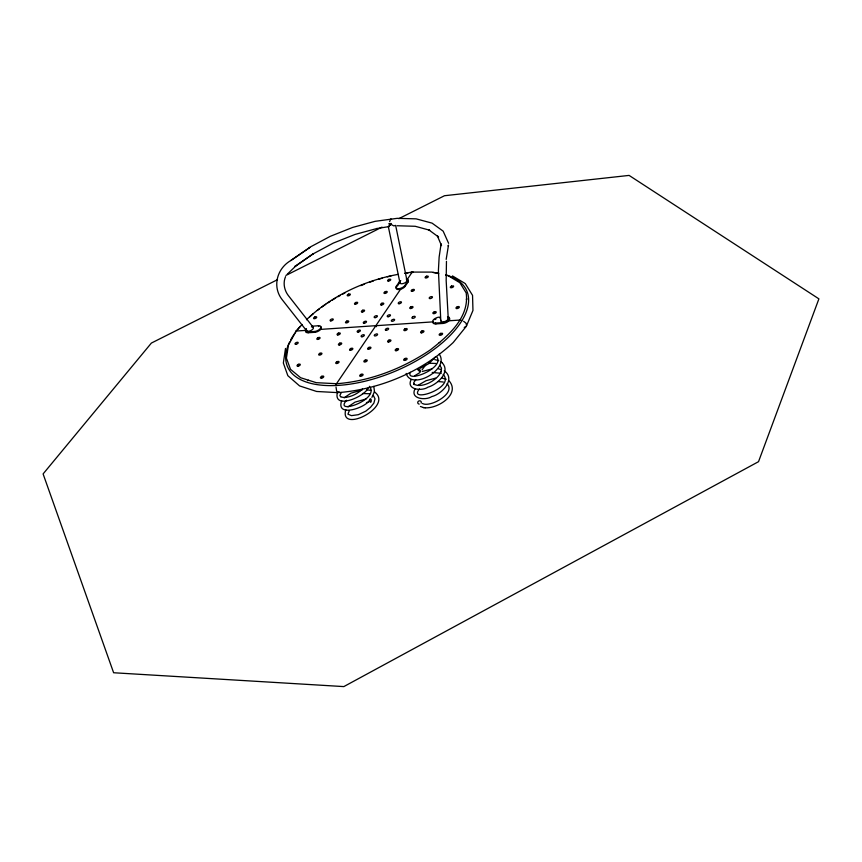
<?xml version="1.0" encoding="UTF-8"?>
<svg xmlns="http://www.w3.org/2000/svg" width="862" height="862" viewBox="0 0 862 862"><rect width="100%" height="100%" fill="white"/><g stroke="black" fill="none" stroke-linecap="round" stroke-linejoin="round"><path stroke-width="1.29" d="M336.018 387.103L336.643 391.046L338.454 392.609C380.81 389.193 422.078 371.587 453.196 342.537L466.31 326.31L472.958 310.449L472.548 295.343L465.426 283.867M406.164 373.429C411.422 391.132 450.223 369.119 439.189 354.12M446.462 261.326L446.171 280.581L448.24 318.466M466.601 325.61L465.997 323.142L463.616 321.3M285.505 348.453L283.35 363.031L287.843 375.692L299.577 385.907L316.634 391.477L337.365 392.598L339.219 391.822M399.946 282.833L388.385 226.846L389.915 224.012M441.096 371.436L441.516 368.074L439.825 365.434M285.57 276.637C282.855 282.747 284.212 290.052 288.156 295.321L313.218 327.334M440.525 372.869L441.215 371.123M433.22 321.429L432.972 321.979A5.161 2.489 -21.7 0 0 435.903 323.907L442.96 323.444A5.183 2.5 -21.6 0 0 449.091 320.535A5.183 2.5 -21.6 0 0 447.841 317.475M411.131 379.7C405.905 389.829 422.046 391.38 427.908 387.2C437.239 384.592 451.591 371.651 441.7 362.342M341.664 400.744C335.598 417.854 364.96 407.888 369.119 400.69M337.548 391.822C332.344 410.506 364.766 396.832 368.009 388.094M448.057 245.939L448.488 245.12L446.171 259.397M415.085 388.773C409.59 398.955 425.72 400.733 431.711 396.595C441.592 394.343 456.343 379.237 444.242 370.822M440.644 372.578C436.01 381.597 420.257 388.784 413.663 383.859L414.245 384.603L413.663 382.782L415.786 379.592M410.323 372.33C405.086 383.676 445.094 368.279 436.84 356.9M425.656 364.949L422.089 369.798M345.781 409.622C338.906 434.599 394.71 406.164 374.313 391.822M349.336 410.592L347.936 414.169L351.459 415.635L358.312 414.687L365.779 411.174L370.52 407.317L373.892 403.093L375.002 398.837L373.386 395.518M400.744 280.57A4.903 2.241 -22.1 0 0 399.235 281.993L396.304 286.292L396.628 287.1A4.913 2.252 -22.2 0 0 398.966 289.546A4.913 2.252 -22.2 0 0 405.086 286.421L408.006 282.111A4.903 2.241 -22.1 0 0 407.51 279.891M341.341 392.512L339.865 395.529L340.738 396.876C339.747 396.337 344.132 398.147 346.405 397.285C352.483 396.283 358.183 393.287 362.546 388.967M401.078 288.501L336.482 383.73A1.261 0.679 87.4 0 0 336.363 385.368L336.417 385.497M407.015 279.751L412.208 272.09A1.164 0.679 -89.9 0 1 412.682 271.95L412.736 271.95A1.164 0.582 85.2 0 0 412.208 272.09L431.84 272.101L438.78 273.631M396.304 286.292A4.913 2.252 -22.2 0 0 398.643 288.727A4.913 2.252 -22.2 0 0 404.763 285.613L407.683 281.303A4.903 2.241 -22.1 0 0 406.347 278.9M397.36 286.022L398.837 283.867M435.267 357.083L429.007 363.538L420.15 368.333M371.91 397.393L374.474 391.628L373.828 386.392M302.174 324.457L296.194 331.051A1.174 0.819 36.1 0 0 295.634 332.042A97.32 46.117 -22.8 0 1 300.256 326.321M306.452 319.748C331.461 295.946 364.324 280.581 398.147 274.353M466.31 326.31L464.219 327.409M346.578 400.27C332.84 415.829 380.896 399.451 369.335 386.284M287.305 274.159L295.666 266.153L313.218 253.784L294.772 266.487L295.666 266.153M290.763 260.561L309.695 247.556L290.763 260.561C276.853 268.567 272.026 286.809 282.176 299.653L306.613 330.792M418.415 385.098L426.033 380.702L435.612 378.127M419.482 388.913C407.123 403.567 455.976 388.234 443.176 374.399M347.979 406.886L355.015 402.145L365.941 399.02M344.11 397.781L351.006 393.169L362.083 390.001M424.944 407.769C437.573 408.954 460.674 394.311 449.188 380.95M307.809 380.681L308.413 380.196M414.697 375.767L420.053 372.481M390.626 219.196L389.602 221.663M389.268 226.566L376.694 228.549M309.35 247.502L330.275 236.328L352.655 227.428L375.175 221.319L397.123 218.345L416.109 218.851L432.077 223.139L443.154 231.145L448.606 243.31M312.992 253.945L333.335 243.073L355.112 234.41L377.028 228.484M277.499 279.665L151.378 343.065L43.1 473.917L113.622 672.748L343.83 686.594L758.528 461.676L818.9 298.855L629.098 175.406L444.48 195.728L398.826 218.668M285.915 275.431L382.017 227.126M422.294 371.479L431.905 368.914M446.494 321.515L444.609 321.968M286.68 351.793L287.434 351.567M466.267 299.222L467.064 298.995M391.316 223.473L388.751 223.775M404.537 273.329L412.672 271.907M390.389 225.294L389.85 223.797L393.826 225.898L395.647 225.402L406.961 280.452M362.46 393.503L369.841 393.762M366.436 402.511L368.537 402.328M406.648 281.378L407.683 281.303L408.006 282.111M428.468 363.193L435.806 363.484M432.196 372.449L441.236 373.321M312.001 326.192L318.423 325.761A4.956 2.284 -23.8 0 1 320.502 328.357A4.956 2.284 -23.8 0 1 314.285 331.514L307.842 331.945A4.946 2.274 -23.9 0 1 306.484 328.594M306.807 330.318L296.183 331.03L288.436 345.08L286.421 358.139L290.505 369.313L300.633 377.728L316.279 382.685L336.6 383.709A1.25 0.787 -87 0 0 336.309 385.185L336.309 385.217A1.25 0.56 82.5 0 1 336.342 383.752C370.057 381.209 402.425 368.731 430.343 349.886C447.863 336.115 469.715 317.744 466.17 292.908L459.877 282.736L448.121 275.689L445.783 275.172M320.082 329.424L375.832 325.674L376.263 326.687M375.843 325.707L433.435 321.838M448.165 320.847L460.211 320.039A1.25 0.916 31.7 0 1 461.709 320.987M439.706 317.938L439.372 317.097A5.172 2.489 -21.7 0 0 432.972 320.384A5.172 2.489 -21.7 0 0 435.569 323.067L442.615 322.603A5.183 2.5 -21.6 0 0 448.757 319.694A5.183 2.5 -21.6 0 0 447.507 316.634M306.161 330.146A4.946 2.284 -23.9 0 0 308.197 332.743L314.641 332.323A4.956 2.295 -23.8 0 0 320.858 329.155L321.246 328.422A4.956 2.295 -23.8 0 0 320.567 326.806M438.09 381.532L443.327 382.017M397.134 225.747L415.225 226.286L429.685 230.208L428.91 229.949L438.596 237.039L437.336 235.789L441.495 245.616L441.085 243.849L439.135 257.081L438.413 270.366L440.794 320.729M366.695 389.732L371.037 390.454M420.43 406.476L423.716 407.629M423.35 407.586L425.278 407.801M434.728 359.616L438.736 360.639M438.618 368.936L440.579 369.335M442.249 378.17L446.236 379.226M389.839 223.689L390.195 224.26M439.178 342.505L439.749 342.656M390.982 219.131L391.531 219.401M422.391 403.438C429.966 408.028 456.451 393.104 447.044 383.795M452.442 275.905L464.801 283.286M440.611 361.598L441.99 362.546M390.335 225.176L389.969 224.292M298.284 364.335L298.651 365.143M321.709 376.306L322.086 377.136M319.931 353.258L320.298 354.077M307.842 331.945L308.197 332.743M318.089 337.602L318.455 338.41M314.285 331.514L314.641 332.323M337.031 361.652L337.387 362.482M314.792 316.936L315.136 317.733M318.423 325.761L318.778 326.558M339.714 343.151L340.07 343.97M338.313 333.12L338.658 333.928M350.856 348.42L351.211 349.25M361.027 374.356L361.393 375.196M365.186 360.122L365.553 360.962M346.75 321.117L347.095 321.925M348.431 294.104L348.776 294.901M368.925 347.375L369.27 348.205M355.758 302.433L356.103 303.23M362.622 310.234L362.967 311.042M388.913 340.134L389.258 340.975M381.834 303.241L382.168 304.049M396.531 348.798L396.876 349.638M405.043 358.484L405.399 359.325M385.551 292.487L385.217 291.679A1.702 0.776 -22.4 0 1 387.113 292.175A1.702 0.776 -22.4 0 1 384.581 293.457A1.702 0.776 -22.4 0 1 384.797 291.992M388.827 279.342L389.15 280.139M405.183 328.767L405.528 329.607M421.927 330.965L422.272 331.805M411.045 306.71L411.379 307.529M399.235 281.993L399.569 282.79M404.763 285.613L405.086 286.421M412.445 289.535L412.779 290.354M435.569 323.067L435.903 323.907M434.222 311.839L434.556 312.68M440.536 333.4L440.881 334.251M426.356 276.228L426.679 277.036M442.615 322.603L442.96 323.444M457.323 306.71L457.657 307.551M451.645 285.958L451.968 286.777M406.39 279.741A3.728 1.702 -22.1 0 1 406.896 280.947L406.595 281.486A3.728 1.702 -22.1 0 1 401.886 283.749A3.728 1.702 -22.1 0 1 400.324 281.809M447.701 317.625A3.933 1.896 -21.6 0 1 447.518 319.91A3.933 1.896 -21.6 0 1 443.618 321.817L442.712 321.892A3.933 1.896 -21.6 0 1 440.902 320.179M311.419 326.892A3.76 1.735 -23.9 0 1 313.208 328.616A3.76 1.735 -23.9 0 1 308.995 331.17A3.76 1.735 -23.9 0 1 306.473 329.887M434.868 319.694A5.161 2.489 -21.7 0 1 435.978 319.026M419.234 404.095A1.799 1.616 -22.1 0 1 417.79 402.177A1.799 1.616 -22.1 0 1 420.096 400.862A1.799 1.616 -22.1 0 1 421.13 403.028M445.977 274.892A97.32 46.117 -22.8 0 1 396.412 370.714A97.32 46.117 -22.8 0 1 289.61 341.998M290.731 339.8A97.32 46.117 -22.8 0 1 294.858 333.174M309.523 316.957A97.32 46.117 -22.8 0 1 313.272 313.693M317.27 310.471A97.32 46.117 -22.8 0 1 319.349 308.887M321.472 307.314A97.32 46.117 -22.8 0 1 325.814 304.275M327.926 302.864A97.32 46.117 -22.8 0 1 330.081 301.474M332.279 300.105A97.32 46.117 -22.8 0 1 335.652 298.069M337.947 296.754A97.32 46.117 -22.8 0 1 340.253 295.461M342.591 294.201A97.32 46.117 -22.8 0 1 344.94 292.961M360.79 285.645A97.32 46.117 -22.8 0 1 364.551 284.148M369.55 282.283A97.32 46.117 -22.8 0 1 373.321 280.969M378.407 279.331A97.32 46.117 -22.8 0 1 382.232 278.21M387.297 276.842A97.32 46.117 -22.8 0 1 391.046 275.937M405.463 273.254A97.32 46.117 -22.8 0 1 408.028 272.92M410.549 272.64A97.32 46.117 -22.8 0 1 413.038 272.403M432.918 272.414A97.32 46.117 -22.8 0 1 438.392 273.146M393.169 319.349A1.756 0.83 -22.5 0 1 394.376 320.319A1.756 0.83 -22.5 0 1 391.596 321.203A1.756 0.83 -22.5 0 1 392.738 319.49M412.769 316.796A1.767 0.84 -22.1 0 1 415.236 316.774A1.767 0.84 -22.1 0 1 412.973 318.347A1.767 0.84 -22.1 0 1 412.413 317.044M433.381 312.389A1.767 0.851 -21.7 0 1 436.14 311.904A1.767 0.851 -21.7 0 1 434.394 313.617A1.767 0.851 -21.7 0 1 433.112 312.647M426.701 276.206A1.702 0.787 -21.7 0 1 428.134 276.961A1.702 0.787 -21.7 0 1 425.44 277.941A1.702 0.787 -21.7 0 1 426.291 276.357M453.132 285.828A1.746 0.819 -21.3 0 1 452.798 287.283A1.746 0.819 -21.3 0 1 450.373 287.477A1.746 0.819 -21.3 0 1 451.968 285.915M315.654 316.774A1.692 0.776 -23.7 0 1 316.279 317.927A1.692 0.776 -23.7 0 1 313.66 318.52A1.692 0.776 -23.7 0 1 315.255 316.871M347.192 321.041A1.724 0.797 -23.2 0 1 348.528 321.871A1.724 0.797 -23.2 0 1 345.802 322.862A1.724 0.797 -23.2 0 1 346.772 321.203M348.065 294.405A1.681 0.765 -23 0 1 350.349 294.362A1.681 0.765 -23 0 1 348.162 295.849A1.681 0.765 -23 0 1 347.72 294.632M364.41 360.628A1.799 0.884 -23.2 0 1 367.169 360.176A1.799 0.884 -23.2 0 1 365.326 361.954A1.799 0.884 -23.2 0 1 364.12 360.898M441.743 333.185A1.81 0.884 -21.7 0 1 441.98 334.65A1.81 0.884 -21.7 0 1 439.264 335.038A1.81 0.884 -21.7 0 1 440.891 333.303M405.129 328.842A1.778 0.851 -22.3 0 1 407.176 329.284A1.778 0.851 -22.3 0 1 404.537 330.642A1.778 0.851 -22.3 0 1 404.72 329.058M376.123 333.96A1.767 0.84 -22.9 0 1 377.394 334.865A1.767 0.84 -22.9 0 1 374.701 335.911A1.767 0.84 -22.9 0 1 375.272 334.294M337.053 361.684A1.789 0.862 -23.7 0 1 339.014 362.169A1.789 0.862 -23.7 0 1 336.352 363.538A1.789 0.862 -23.7 0 1 336.643 361.9M321.214 353.032A1.756 0.84 -23.9 0 1 321.267 354.487A1.756 0.84 -23.9 0 1 318.714 354.842A1.756 0.84 -23.9 0 1 320.416 353.151M418.092 369.766A1.746 0.679 46.7 0 0 420.344 371.457A1.746 0.679 46.7 0 0 419.18 369.205A1.746 0.679 46.7 0 0 418.092 369.766M369.949 399.44A1.767 0.722 88.7 0 0 370.477 402.274A1.767 0.722 88.7 0 0 371.188 399.849A1.767 0.722 88.7 0 0 369.949 399.44M411.939 291.334A1.713 0.797 -22 0 0 414.396 289.869A1.713 0.797 -22 0 0 411.993 289.858A1.713 0.797 -22 0 0 411.939 291.334M456.817 308.574A1.778 0.851 -21.3 0 0 459.338 307.055A1.778 0.851 -21.3 0 0 456.806 307.023A1.778 0.851 -21.3 0 0 456.817 308.574M398.987 303.726A1.724 0.808 -22.3 0 0 401.466 302.26A1.724 0.808 -22.3 0 0 399.063 302.228A1.724 0.808 -22.3 0 0 398.987 303.726M388.105 316.742A1.746 0.819 -22.5 0 0 390.475 315.18A1.746 0.819 -22.5 0 0 387.943 315.287A1.746 0.819 -22.5 0 0 388.105 316.742M429.998 298.586A1.746 0.819 -21.7 0 0 432.476 297.099A1.746 0.819 -21.7 0 0 430.019 297.078A1.746 0.819 -21.7 0 0 429.998 298.586M410.527 308.542A1.746 0.819 -22.1 0 0 413.027 307.044A1.746 0.819 -22.1 0 0 410.592 307.012A1.746 0.819 -22.1 0 0 410.527 308.542M381.316 305.04A1.713 0.797 -22.6 0 0 383.784 303.575A1.713 0.797 -22.6 0 0 381.413 303.543A1.713 0.797 -22.6 0 0 381.316 305.04M364.141 323.228A1.735 0.819 -23 0 0 366.522 321.655A1.735 0.819 -23 0 0 364.012 321.763A1.735 0.819 -23 0 0 364.141 323.228M375.164 317.647A1.735 0.808 -22.7 0 0 377.394 316.031A1.735 0.808 -22.7 0 0 374.776 316.289A1.735 0.808 -22.7 0 0 375.164 317.647M330.782 320.89A1.713 0.787 -23.5 0 0 333.271 319.436A1.713 0.787 -23.5 0 0 330.954 319.382A1.713 0.787 -23.5 0 0 330.782 320.89M388.32 281.098A1.681 0.765 -22.3 0 0 390.734 279.676A1.681 0.765 -22.3 0 0 388.406 279.665A1.681 0.765 -22.3 0 0 388.32 281.098M355.241 304.211A1.702 0.776 -23 0 0 357.687 302.756A1.702 0.776 -23 0 0 355.37 302.734A1.702 0.776 -23 0 0 355.241 304.211M362.094 312.033A1.713 0.797 -22.9 0 0 364.572 310.568A1.713 0.797 -22.9 0 0 362.223 310.535A1.713 0.797 -22.9 0 0 362.094 312.033M368.376 349.261A1.789 0.862 -23.1 0 0 370.951 347.72A1.789 0.862 -23.1 0 0 368.494 347.634A1.789 0.862 -23.1 0 0 368.376 349.261M386.23 330.286A1.767 0.84 -22.6 0 0 388.643 328.691A1.767 0.84 -22.6 0 0 386.068 328.788A1.767 0.84 -22.6 0 0 386.23 330.286M421.399 332.851A1.799 0.873 -22.1 0 0 423.964 331.31A1.799 0.873 -22.1 0 0 421.443 331.245A1.799 0.873 -22.1 0 0 421.399 332.851M360.467 376.295A1.832 0.905 -23.4 0 0 363.107 374.701A1.832 0.905 -23.4 0 0 360.607 374.593A1.832 0.905 -23.4 0 0 360.467 376.295M395.992 350.715A1.81 0.884 -22.6 0 0 398.578 349.142A1.81 0.884 -22.6 0 0 396.067 349.067A1.81 0.884 -22.6 0 0 395.992 350.715M388.374 342.02A1.789 0.862 -22.7 0 0 390.939 340.479A1.789 0.862 -22.7 0 0 388.471 340.404A1.789 0.862 -22.7 0 0 388.374 342.02M404.493 360.424A1.832 0.905 -22.5 0 0 407.123 358.829A1.832 0.905 -22.5 0 0 404.569 358.732A1.832 0.905 -22.5 0 0 404.493 360.424M296.043 344.261A1.724 0.797 -24.2 0 0 298.166 342.58A1.724 0.797 -24.2 0 0 295.547 342.968A1.724 0.797 -24.2 0 0 296.043 344.261M350.306 350.295A1.778 0.851 -23.4 0 0 352.87 348.765A1.778 0.851 -23.4 0 0 350.457 348.69A1.778 0.851 -23.4 0 0 350.306 350.295M358.129 332.085A1.746 0.83 -23.1 0 0 360.391 330.448A1.746 0.83 -23.1 0 0 357.773 330.696A1.746 0.83 -23.1 0 0 358.129 332.085M337.764 334.952A1.735 0.819 -23.5 0 0 340.285 333.454A1.735 0.819 -23.5 0 0 337.936 333.389A1.735 0.819 -23.5 0 0 337.764 334.952M361.954 336.762A1.756 0.84 -23.1 0 0 364.367 335.178A1.756 0.84 -23.1 0 0 361.835 335.264A1.756 0.84 -23.1 0 0 361.954 336.762M317.927 339.412A1.735 0.808 -23.8 0 0 320.039 337.721A1.735 0.808 -23.8 0 0 317.388 338.109A1.735 0.808 -23.8 0 0 317.927 339.412M321.537 378.202A1.799 0.873 -24.1 0 0 323.735 376.414A1.799 0.873 -24.1 0 0 320.976 376.791A1.799 0.873 -24.1 0 0 321.537 378.202M339.165 345.005A1.756 0.83 -23.5 0 0 341.708 343.485A1.756 0.83 -23.5 0 0 339.326 343.41A1.756 0.83 -23.5 0 0 339.165 345.005M298.101 366.178A1.767 0.84 -24.4 0 0 300.267 364.443A1.767 0.84 -24.4 0 0 297.584 364.82A1.767 0.84 -24.4 0 0 298.101 366.178"/></g></svg>
